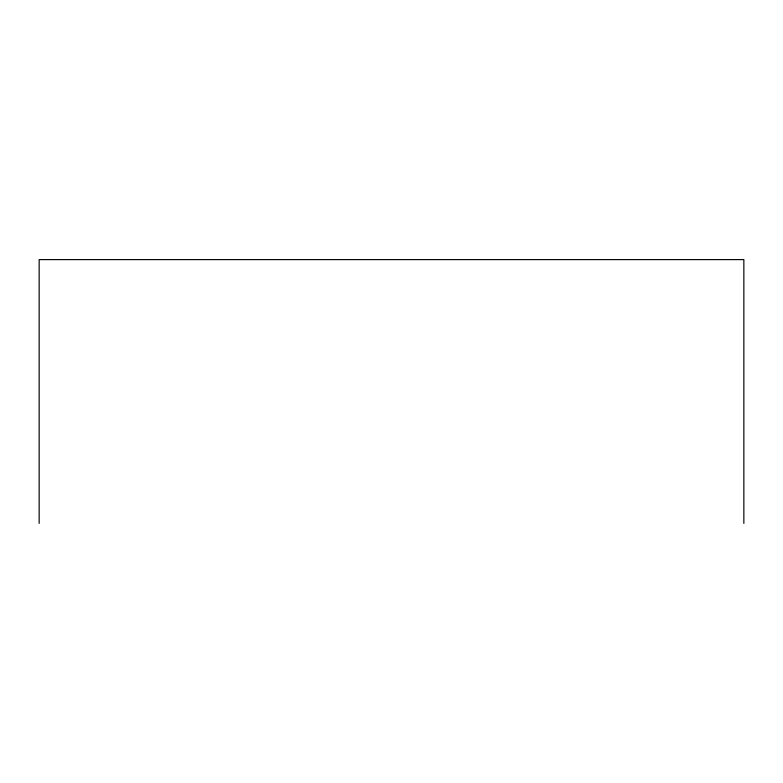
<?xml version="1.0" encoding="UTF-8"?>
<svg xmlns="http://www.w3.org/2000/svg" width="783" height="783" viewBox="0 0 783 783"><rect width="100%" height="100%" fill="white"/><g stroke="black" fill="none" stroke-linecap="round" stroke-linejoin="round"><path stroke-width="1.17" d="M743.85 523.396L743.85 259.604L39.15 259.604L39.15 523.396"/></g></svg>
